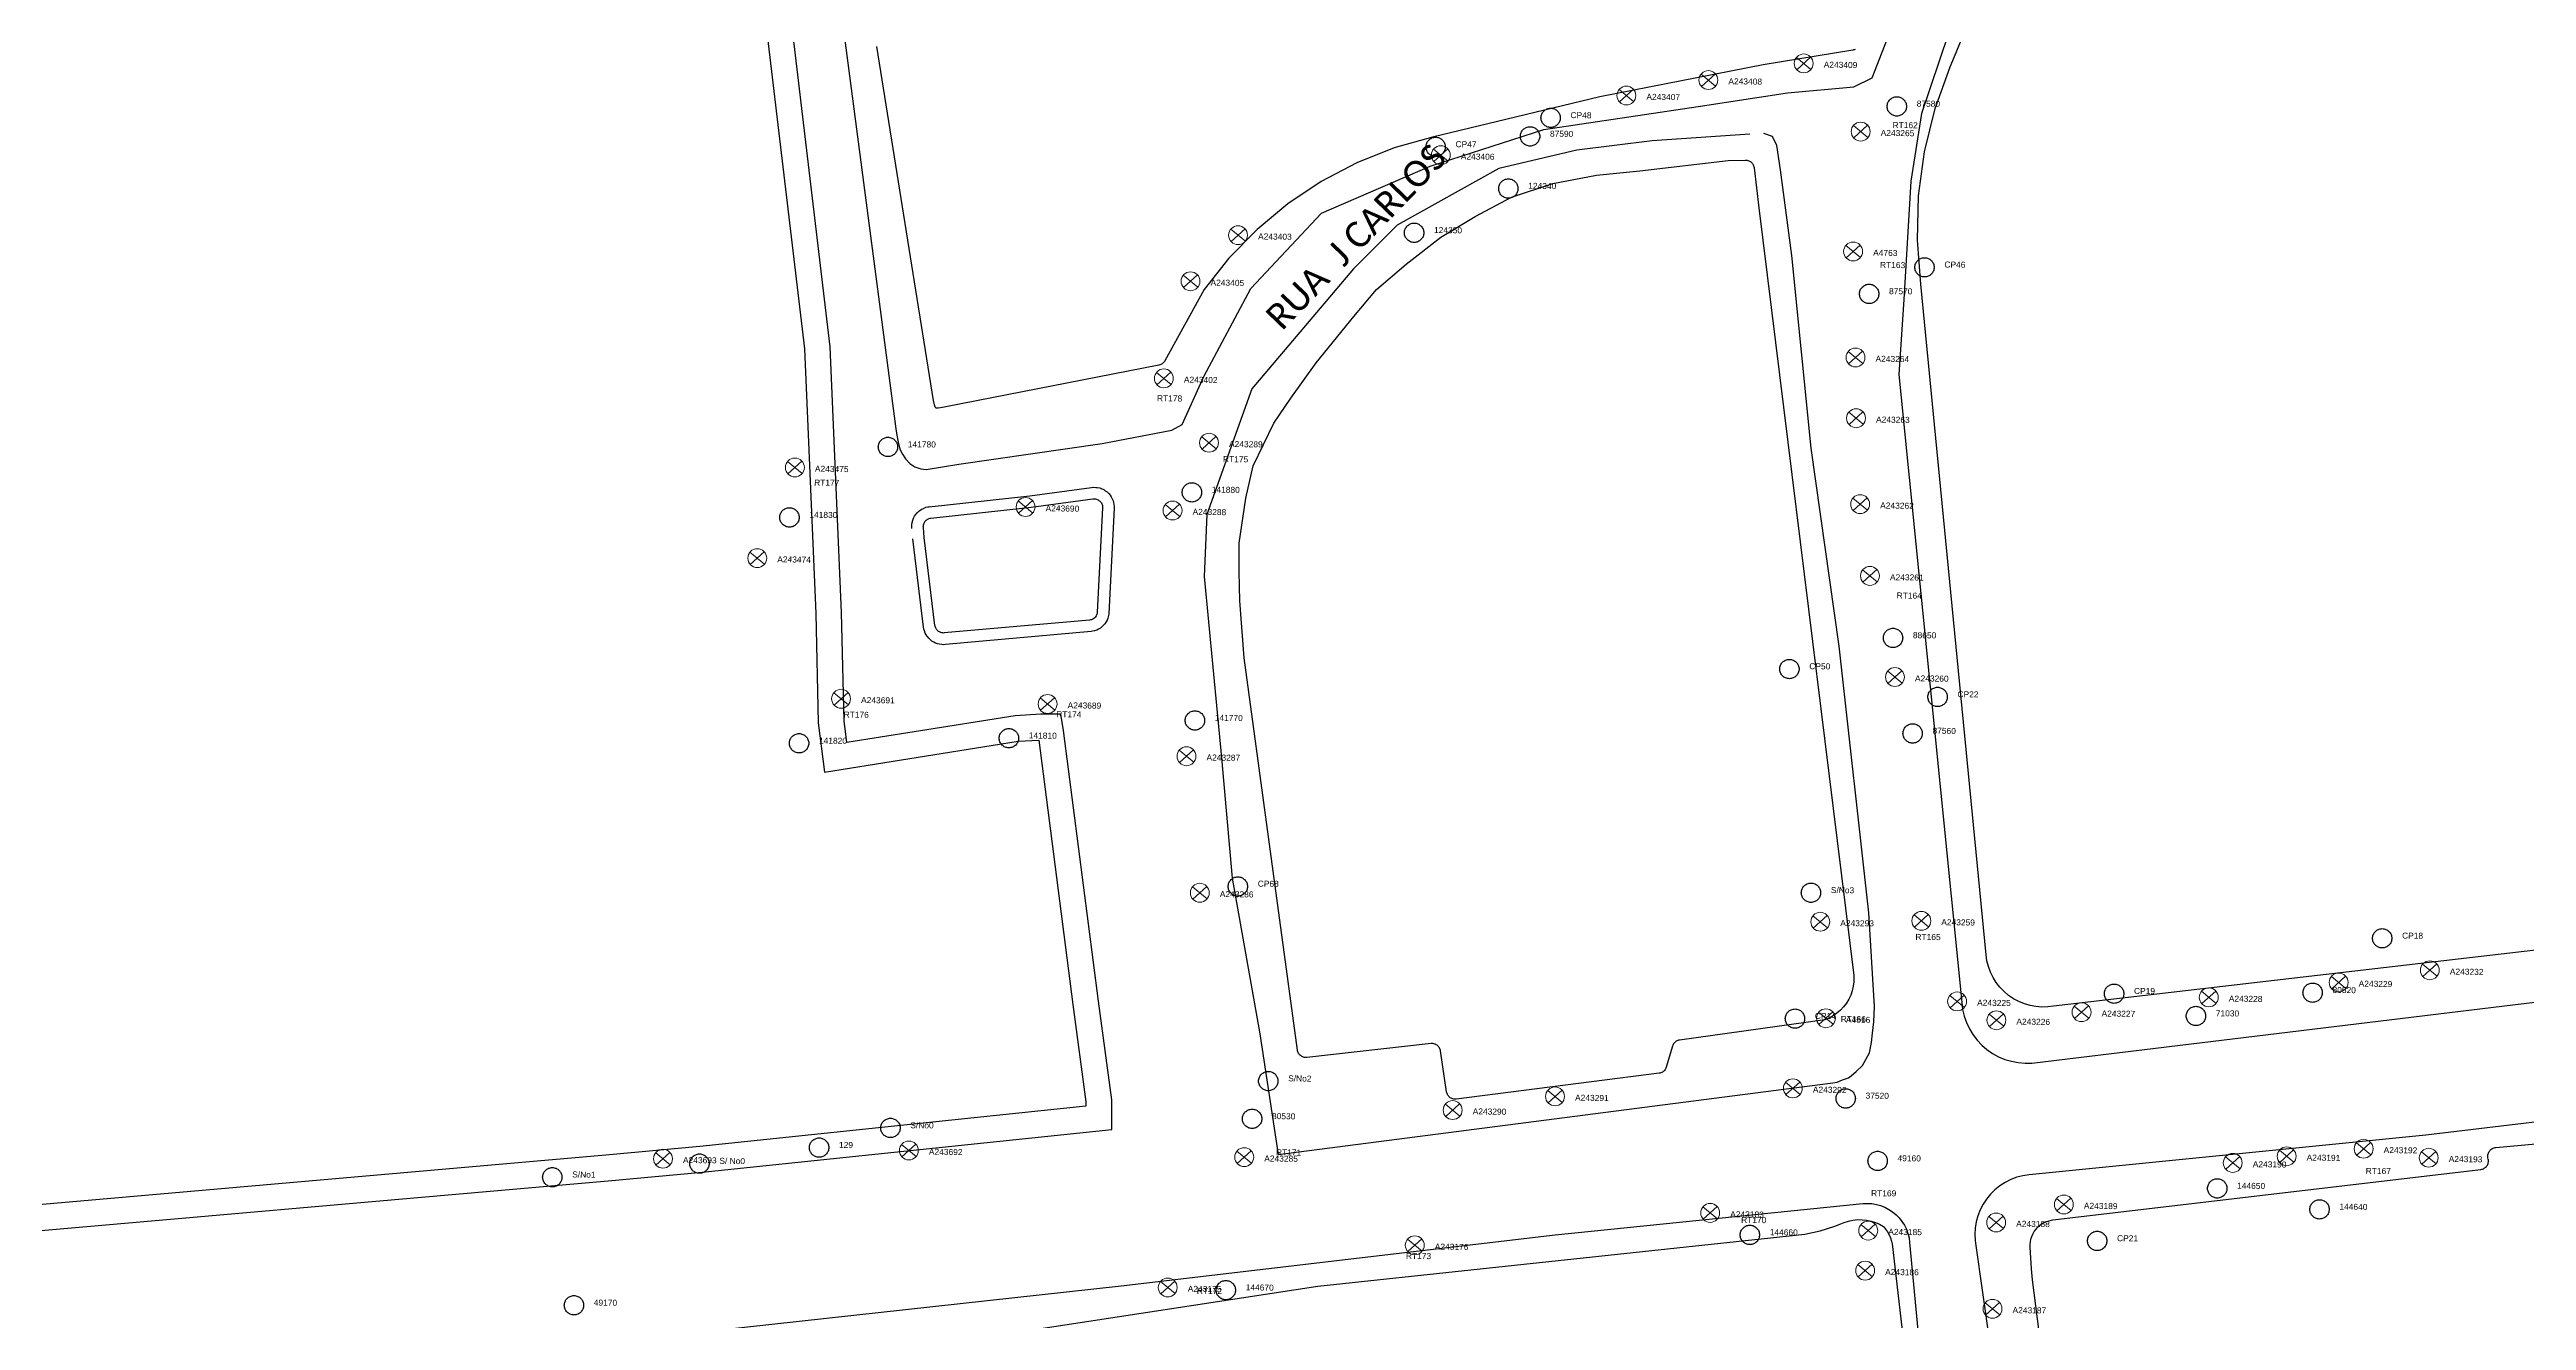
# Model space of a CAD drawing. Header units: millimetres. Extents: x 676447 to 689606, y 7455628 to 7463967.
# Drawn here: x 683550.8 to 683839, y 7459729.5 to 7459877.4 of the extents above; entities that cross this region are included whole.
import ezdxf

# ---------------------------------------------------------------- set-up
doc = ezdxf.new("R2010")
doc.units = ezdxf.units.MM
doc.header["$LTSCALE"] = 0.1
doc.header["$MEASUREMENT"] = 0
doc.linetypes.add('PHANTOM2', pattern=[1.25, 0.625, -0.125, 0.125, -0.125, 0.125, -0.125])
doc.layers.add('10.4-Postes', color=1, linetype='Continuous', lineweight=0)
for name, color, linetype in [('Caixas Subterrâneas', 5, 'Continuous'), ('LEGENDAS_INFRAESTRUTURAS', 7, 'Continuous'), ('MUB_MEIOFIO', 7, 'Continuous'), ('MUB_OBRA_ARTE', 7, 'Continuous'), ('MUB_QUADRAS', 7, 'Continuous'), ('MUB_SEGMENTO', 7, 'Continuous'), ('NOS_DE_INFRAESTRUTURA', 7, 'Continuous')]:
    doc.layers.add(name, color=color, linetype=linetype)
doc.styles.add('Legend', font='calibri.ttf')
doc.styles.get("Standard").update_dxf_attribs({"font": 'arial.ttf'})

# ---------------------------------------------------------------- blocks, each defined once
blk = doc.blocks.new('PTPT')
at = {"layer": '10.4-Postes', "color": 1, "linetype": 'PHANTOM2'}
for points in [[(-0.0000079, 0.0000104), (0.0000075, -0.000002)], [(0.000007, 0.0000109), (-0.0000074, -0.0000025)]]:
    blk.add_lwpolyline(points, dxfattribs=at)
at = {"layer": '10.4-Postes', "color": 1}
blk.add_circle((-0.0000002, 0.0000042), 0.00000987, dxfattribs=at)
blk = doc.blocks.new('MHMZ')
at = {"linetype": 'PHANTOM2'}
blk.add_circle((0, 0), 0.0000101, dxfattribs=at)

msp = doc.modelspace()

# ---------------------------------------------------------------- linework, layer by layer
at = {"layer": 'MUB_MEIOFIO', "color": 253, "linetype": 'Continuous'}
for points in [[(683460.39, 7459732.14), (683616.27, 7459745.77), (683626.79, 7459746.74), (683674.43, 7459751.73), (683674.43, 7459755.15), (683672.87, 7459766.67), (683668.82, 7459798.17), (683668.51, 7459800.04), (683666.17, 7459800.04), (683663.21, 7459799.88), (683643.6, 7459796.77), (683643.29, 7459799.26), (683642.98, 7459811.87), (683641.68, 7459842.81), (683634.72, 7459901.28)], [(683643.09, 7459880.57), (683649.3, 7459833.27), (683649.42, 7459832.52), (683649.58, 7459831.73), (683649.79, 7459830.91), (683650.07, 7459830.33), (683650.42, 7459829.76), (683650.92, 7459829.24), (683651.52, 7459828.83), (683652.2, 7459828.61), (683652.83, 7459828.55), (683656.64, 7459829.16), (683673.31, 7459831.57), (683681.42, 7459833.1), (683682.62, 7459833.77), (683685.15, 7459839.36), (683690.6, 7459849.6), (683698.85, 7459858.38), (683711.49, 7459863.83), (683724.69, 7459868.12), (683742.65, 7459870.78), (683753.06, 7459872.38), (683760.78, 7459873.05), (683762.91, 7459874.11), (683767.3, 7459885.42)], [(683771.75, 7459879.15), (683768.64, 7459869.98), (683767.39, 7459862.08), (683766.58, 7459848.32), (683766.01, 7459839.58), (683773.3, 7459766.87), (683773.32, 7459766.48), (683773.42, 7459765.69), (683773.6, 7459764.91), (683773.87, 7459764.16), (683774.21, 7459763.44), (683774.62, 7459762.76), (683775.11, 7459762.12), (683775.65, 7459761.54), (683776.26, 7459761.02), (683776.91, 7459760.57), (683777.61, 7459760.18), (683778.35, 7459759.87), (683779.11, 7459759.65), (683779.9, 7459759.5), (683780.69, 7459759.43), (683781.49, 7459759.45), (683858.53, 7459768.79)], [(683748.67, 7459867.56), (683737.3, 7459866.79), (683728.54, 7459865.71), (683719.47, 7459863.56), (683707.63, 7459856.96), (683702.56, 7459851.89), (683690.73, 7459837.9), (683685.5, 7459823.31), (683685.19, 7459816.08), (683687.19, 7459794.96), (683688.42, 7459780.98), (683691.65, 7459762.85), (683693.8, 7459748.82), (683758.33, 7459757.14), (683758.83, 7459757.21), (683759.44, 7459757.5), (683760.16, 7459757.73), (683760.46, 7459757.95), (683761.04, 7459758.48), (683761.78, 7459759.15), (683762.61, 7459760.64), (683762.82, 7459761.85), (683762.94, 7459762.92), (683763.09, 7459764.25), (683763.17, 7459766.04), (683762.5, 7459776.95), (683759.06, 7459807.96), (683755.8, 7459831), (683753.55, 7459853.44), (683752.22, 7459863.39), (683751.81, 7459866.23), (683751.31, 7459867.28), (683750.3, 7459867.65)], [(683651.17, 7459821.65), (683651.15, 7459821.88), (683651.17, 7459822.11), (683651.19, 7459822.35), (683651.28, 7459822.63), (683651.37, 7459822.87), (683651.49, 7459823.08), (683651.6, 7459823.25), (683651.77, 7459823.47), (683651.95, 7459823.63), (683651.95, 7459823.63), (683652.14, 7459823.8), (683652.35, 7459823.92), (683652.52, 7459824.01), (683652.81, 7459824.13), (683653.02, 7459824.17), (683653.17, 7459824.2), (683664.88, 7459825.47), (683672.08, 7459826.45), (683672.34, 7459826.47), (683672.57, 7459826.45), (683672.74, 7459826.44), (683673.04, 7459826.38), (683673.27, 7459826.28), (683673.49, 7459826.19), (683673.68, 7459826.06), (683673.88, 7459825.93), (683674.07, 7459825.73), (683674.23, 7459825.55), (683674.37, 7459825.34), (683674.49, 7459825.13), (683674.58, 7459824.89), (683674.65, 7459824.68), (683674.69, 7459824.45), (683674.72, 7459824.22), (683674.72, 7459824.04), (683674.09, 7459811.76), (683674.07, 7459811.68), (683674.06, 7459811.52), (683673.97, 7459811.24), (683673.88, 7459811), (683673.76, 7459810.79), (683673.62, 7459810.58), (683673.46, 7459810.4), (683673.33, 7459810.26), (683673.11, 7459810.07), (683672.87, 7459809.94), (683672.69, 7459809.85), (683672.43, 7459809.74), (683672.2, 7459809.7), (683672.03, 7459809.66), (683655.09, 7459808.17), (683654.9, 7459808.14), (683654.64, 7459808.17), (683654.4, 7459808.19), (683654.17, 7459808.26), (683653.93, 7459808.33), (683653.72, 7459808.45), (683653.71, 7459808.45), (683653.5, 7459808.57), (683653.31, 7459808.74), (683653.13, 7459808.9), (683652.96, 7459809.12), (683652.85, 7459809.29), (683652.73, 7459809.5), (683652.64, 7459809.74), (683652.57, 7459809.95), (683652.53, 7459810.17), (683651.28, 7459820.46)], [(683906.52, 7459760.53), (683827.33, 7459751.06), (683781.16, 7459746.45), (683780.43, 7459746.34), (683779.72, 7459746.15), (683779.04, 7459745.89), (683778.38, 7459745.56), (683777.77, 7459745.16), (683777.19, 7459744.71), (683776.67, 7459744.19), (683776.21, 7459743.62), (683775.81, 7459743.01), (683775.47, 7459742.36), (683775.21, 7459741.68), (683775.01, 7459740.97), (683774.89, 7459740.25), (683774.85, 7459739.52), (683774.89, 7459738.78), (683774.92, 7459738.49), (683776.56, 7459727.02)], [(683619.31, 7459727.36), (683675.51, 7459733.51), (683726, 7459739.44), (683761.83, 7459743.1), (683762.35, 7459743.12), (683762.87, 7459743.09), (683763.39, 7459743), (683763.89, 7459742.86), (683764.38, 7459742.67), (683764.84, 7459742.42), (683765.28, 7459742.13), (683765.68, 7459741.8), (683766.04, 7459741.42), (683766.37, 7459741.01), (683766.65, 7459740.57), (683766.88, 7459740.1), (683767.06, 7459739.61), (683767.19, 7459739.1), (683767.26, 7459738.58), (683768.43, 7459725.93)]]:
    msp.add_lwpolyline(points, dxfattribs=at)
at = {"layer": 'MUB_MEIOFIO', "linetype": 'Continuous'}
for points in [[(683460.39, 7459732.14), (683616.27, 7459745.77), (683626.79, 7459746.74), (683674.43, 7459751.73), (683674.43, 7459755.15), (683672.87, 7459766.67), (683668.82, 7459798.17), (683668.51, 7459800.04), (683666.17, 7459800.04), (683663.21, 7459799.88), (683643.6, 7459796.77), (683643.29, 7459799.26), (683642.98, 7459811.87), (683641.68, 7459842.81), (683634.72, 7459901.28)], [(683643.09, 7459880.57), (683649.3, 7459833.27), (683649.42, 7459832.52), (683649.58, 7459831.73), (683649.79, 7459830.91), (683650.07, 7459830.33), (683650.42, 7459829.76), (683650.92, 7459829.24), (683651.52, 7459828.83), (683652.2, 7459828.61), (683652.83, 7459828.55), (683656.64, 7459829.16), (683673.31, 7459831.57), (683681.42, 7459833.1), (683682.62, 7459833.77), (683685.15, 7459839.36), (683690.6, 7459849.6), (683698.85, 7459858.38), (683711.49, 7459863.83), (683724.69, 7459868.12), (683742.65, 7459870.78), (683753.06, 7459872.38), (683760.78, 7459873.05), (683762.91, 7459874.11), (683767.3, 7459885.42)], [(683771.75, 7459879.15), (683768.64, 7459869.98), (683767.39, 7459862.08), (683766.58, 7459848.32), (683766.01, 7459839.58), (683773.3, 7459766.87), (683773.32, 7459766.48), (683773.42, 7459765.69), (683773.6, 7459764.91), (683773.87, 7459764.16), (683774.21, 7459763.44), (683774.62, 7459762.76), (683775.11, 7459762.12), (683775.65, 7459761.54), (683776.26, 7459761.02), (683776.91, 7459760.57), (683777.61, 7459760.18), (683778.35, 7459759.87), (683779.11, 7459759.65), (683779.9, 7459759.5), (683780.69, 7459759.43), (683781.49, 7459759.45), (683858.53, 7459768.79)], [(683748.67, 7459867.56), (683737.3, 7459866.79), (683728.54, 7459865.71), (683719.47, 7459863.56), (683707.63, 7459856.96), (683702.56, 7459851.89), (683690.73, 7459837.9), (683685.5, 7459823.31), (683685.19, 7459816.08), (683687.19, 7459794.96), (683688.42, 7459780.98), (683691.65, 7459762.85), (683693.8, 7459748.82), (683758.33, 7459757.14), (683758.83, 7459757.21), (683759.44, 7459757.5), (683760.16, 7459757.73), (683760.46, 7459757.95), (683761.04, 7459758.48), (683761.78, 7459759.15), (683762.61, 7459760.64), (683762.82, 7459761.85), (683762.94, 7459762.92), (683763.09, 7459764.25), (683763.17, 7459766.04), (683762.5, 7459776.95), (683759.06, 7459807.96), (683755.8, 7459831), (683753.55, 7459853.44), (683752.22, 7459863.39), (683751.81, 7459866.23), (683751.31, 7459867.28), (683750.3, 7459867.65)], [(683651.17, 7459821.65), (683651.15, 7459821.88), (683651.17, 7459822.11), (683651.19, 7459822.35), (683651.28, 7459822.63), (683651.37, 7459822.87), (683651.49, 7459823.08), (683651.6, 7459823.25), (683651.77, 7459823.47), (683651.95, 7459823.63), (683651.95, 7459823.63), (683652.14, 7459823.8), (683652.35, 7459823.92), (683652.52, 7459824.01), (683652.81, 7459824.13), (683653.02, 7459824.17), (683653.17, 7459824.2), (683664.88, 7459825.47), (683672.08, 7459826.45), (683672.34, 7459826.47), (683672.57, 7459826.45), (683672.74, 7459826.44), (683673.04, 7459826.38), (683673.27, 7459826.28), (683673.49, 7459826.19), (683673.68, 7459826.06), (683673.88, 7459825.93), (683674.07, 7459825.73), (683674.23, 7459825.55), (683674.37, 7459825.34), (683674.49, 7459825.13), (683674.58, 7459824.89), (683674.65, 7459824.68), (683674.69, 7459824.45), (683674.72, 7459824.22), (683674.72, 7459824.04), (683674.09, 7459811.76), (683674.07, 7459811.68), (683674.06, 7459811.52), (683673.97, 7459811.24), (683673.88, 7459811), (683673.76, 7459810.79), (683673.62, 7459810.58), (683673.46, 7459810.4), (683673.33, 7459810.26), (683673.11, 7459810.07), (683672.87, 7459809.94), (683672.69, 7459809.85), (683672.43, 7459809.74), (683672.2, 7459809.7), (683672.03, 7459809.66), (683655.09, 7459808.17), (683654.9, 7459808.14), (683654.64, 7459808.17), (683654.4, 7459808.19), (683654.17, 7459808.26), (683653.93, 7459808.33), (683653.72, 7459808.45), (683653.71, 7459808.45), (683653.5, 7459808.57), (683653.31, 7459808.74), (683653.13, 7459808.9), (683652.96, 7459809.12), (683652.85, 7459809.29), (683652.73, 7459809.5), (683652.64, 7459809.74), (683652.57, 7459809.95), (683652.53, 7459810.17), (683651.28, 7459820.46)], [(683906.52, 7459760.53), (683827.33, 7459751.06), (683781.16, 7459746.45), (683780.43, 7459746.34), (683779.72, 7459746.15), (683779.04, 7459745.89), (683778.38, 7459745.56), (683777.77, 7459745.16), (683777.19, 7459744.71), (683776.67, 7459744.19), (683776.21, 7459743.62), (683775.81, 7459743.01), (683775.47, 7459742.36), (683775.21, 7459741.68), (683775.01, 7459740.97), (683774.89, 7459740.25), (683774.85, 7459739.52), (683774.89, 7459738.78), (683774.92, 7459738.49), (683776.56, 7459727.02)], [(683619.31, 7459727.36), (683675.51, 7459733.51), (683726, 7459739.44), (683761.83, 7459743.1), (683762.35, 7459743.12), (683762.87, 7459743.09), (683763.39, 7459743), (683763.89, 7459742.86), (683764.38, 7459742.67), (683764.84, 7459742.42), (683765.28, 7459742.13), (683765.68, 7459741.8), (683766.04, 7459741.42), (683766.37, 7459741.01), (683766.65, 7459740.57), (683766.88, 7459740.1), (683767.06, 7459739.61), (683767.19, 7459739.1), (683767.26, 7459738.58), (683768.43, 7459725.93)]]:
    msp.add_lwpolyline(points, dxfattribs=at)
at = {"layer": 'MUB_OBRA_ARTE', "linetype": 'Continuous'}
msp.add_lwpolyline([(683652.51, 7459821.78), (683652.5, 7459821.88), (683652.51, 7459821.98), (683652.52, 7459822.09), (683652.55, 7459822.19), (683652.59, 7459822.29), (683652.64, 7459822.38), (683652.7, 7459822.47), (683652.76, 7459822.55), (683652.84, 7459822.62), (683652.92, 7459822.69), (683653.01, 7459822.74), (683653.1, 7459822.79), (683653.2, 7459822.83), (683653.3, 7459822.85), (683653.39, 7459822.87), (683665.04, 7459824.13), (683672.24, 7459825.11), (683672.34, 7459825.12), (683672.44, 7459825.11), (683672.55, 7459825.1), (683672.65, 7459825.08), (683672.75, 7459825.04), (683672.84, 7459825), (683672.93, 7459824.94), (683673.02, 7459824.88), (683673.09, 7459824.81), (683673.16, 7459824.73), (683673.22, 7459824.64), (683673.27, 7459824.55), (683673.31, 7459824.45), (683673.34, 7459824.35), (683673.36, 7459824.25), (683673.37, 7459824.15), (683673.37, 7459824.07), (683672.75, 7459811.93), (683672.74, 7459811.88), (683672.73, 7459811.78), (683672.7, 7459811.68), (683672.66, 7459811.58), (683672.61, 7459811.49), (683672.55, 7459811.4), (683672.48, 7459811.32), (683672.41, 7459811.25), (683672.33, 7459811.18), (683672.24, 7459811.13), (683672.14, 7459811.08), (683672.04, 7459811.04), (683671.94, 7459811.02), (683671.84, 7459811), (683654.94, 7459809.51), (683654.87, 7459809.5), (683654.77, 7459809.51), (683654.66, 7459809.52), (683654.56, 7459809.55), (683654.46, 7459809.58), (683654.37, 7459809.63), (683654.28, 7459809.68), (683654.2, 7459809.75), (683654.12, 7459809.82), (683654.06, 7459809.9), (683654, 7459809.99), (683653.95, 7459810.08), (683653.91, 7459810.18), (683653.88, 7459810.28), (683653.86, 7459810.38), (683652.62, 7459820.6), (683652.51, 7459821.78)], dxfattribs=at)
at = {"layer": 'MUB_QUADRAS', "linetype": 'Continuous'}
for points in [[(683854.13, 7459774.22), (683783.98, 7459766.08), (683783.35, 7459766), (683782.65, 7459765.97), (683781.96, 7459766.02), (683781.28, 7459766.15), (683780.61, 7459766.34), (683779.96, 7459766.6), (683779.35, 7459766.93), (683778.78, 7459767.32), (683778.25, 7459767.77), (683777.76, 7459768.27), (683777.34, 7459768.82), (683776.97, 7459769.41), (683776.67, 7459770.03), (683776.43, 7459770.69), (683776.26, 7459771.36), (683776.17, 7459772.05), (683768.55, 7459850.09), (683768.16, 7459855.24), (683768.31, 7459860.4), (683769, 7459865.52), (683770.23, 7459870.54), (683771.97, 7459875.4), (683772.49, 7459876.61), (683809.38, 7459966.28)], [(683631.74, 7459900.96), (683638.69, 7459842.57), (683639.98, 7459811.77), (683640.29, 7459799.04), (683641.01, 7459793.32), (683663.53, 7459796.9), (683665.94, 7459797.02), (683669.9, 7459766.27), (683671.43, 7459754.95), (683671.43, 7459754.43), (683626.5, 7459749.73), (683616, 7459748.75), (683460.09, 7459735.13)], [(683760.93, 7459877.43), (683760.84, 7459877.39), (683760.74, 7459877.36), (683760.65, 7459877.34), (683750.2, 7459875.61), (683731.22, 7459871.9), (683711.76, 7459867.21), (683707.27, 7459865.95), (683702.93, 7459864.22), (683698.8, 7459862.05), (683694.92, 7459859.46), (683691.33, 7459856.47), (683688.07, 7459853.13), (683685.18, 7459849.47), (683680.61, 7459841.18), (683680.59, 7459841.15), (683680.53, 7459841.06), (683680.46, 7459840.98), (683680.39, 7459840.91), (683680.3, 7459840.84), (683680.22, 7459840.79), (683680.12, 7459840.74), (683680.02, 7459840.71), (683679.92, 7459840.68), (683655.12, 7459835.82), (683654.49, 7459835.69), (683654.22, 7459835.66), (683654.01, 7459835.68), (683653.87, 7459835.8), (683653.79, 7459836.04), (683653.68, 7459836.56), (683647.1, 7459877.76)], [(683689.35, 7459813.25), (683689.24, 7459816.65), (683689.24, 7459819.97), (683690.01, 7459825.2), (683690.87, 7459828.97), (683693.27, 7459833.94), (683695.28, 7459836.84), (683698.21, 7459840.93), (683702.58, 7459846.32), (683705.24, 7459849.49), (683708.67, 7459852.41), (683712.7, 7459855.58), (683716.73, 7459857.98), (683720.93, 7459860.21), (683725.76, 7459861.82), (683730.82, 7459862.77), (683735.88, 7459863.28), (683746.13, 7459864.49), (683748.14, 7459864.55), (683748.24, 7459864.54), (683748.35, 7459864.53), (683748.45, 7459864.5), (683748.55, 7459864.47), (683748.64, 7459864.42), (683748.73, 7459864.37), (683748.81, 7459864.31), (683748.89, 7459864.23), (683748.96, 7459864.16), (683749.02, 7459864.07), (683749.07, 7459863.98), (683749.11, 7459863.88), (683749.14, 7459863.78), (683749.16, 7459863.68), (683749.16, 7459863.66), (683749.72, 7459858.99), (683760.77, 7459769.64), (683760.78, 7459769.46), (683760.77, 7459768.92), (683760.7, 7459768.39), (683760.58, 7459767.86), (683760.4, 7459767.35), (683760.17, 7459766.87), (683759.9, 7459766.41), (683759.57, 7459765.98), (683759.2, 7459765.59), (683758.8, 7459765.24), (683758.36, 7459764.93), (683757.89, 7459764.67), (683757.39, 7459764.46), (683740.48, 7459762.12), (683740.38, 7459762.1), (683740.28, 7459762.07), (683740.18, 7459762.03), (683740.09, 7459761.98), (683740.01, 7459761.92), (683739.93, 7459761.85), (683739.86, 7459761.77), (683739.79, 7459761.69), (683739.74, 7459761.6), (683739.69, 7459761.51), (683739.66, 7459761.41), (683738.95, 7459758.97), (683738.95, 7459758.96), (683738.91, 7459758.86), (683738.87, 7459758.77), (683738.81, 7459758.68), (683738.75, 7459758.6), (683738.68, 7459758.52), (683738.6, 7459758.45), (683738.51, 7459758.39), (683738.42, 7459758.34), (683738.32, 7459758.31), (683738.22, 7459758.28), (683738.12, 7459758.26), (683714.5, 7459755.25), (683714.42, 7459755.25), (683714.31, 7459755.25), (683714.21, 7459755.26), (683714.11, 7459755.28), (683714.01, 7459755.32), (683713.91, 7459755.36), (683713.82, 7459755.41), (683713.74, 7459755.47), (683713.66, 7459755.55), (683713.59, 7459755.62), (683713.53, 7459755.71), (683713.48, 7459755.8), (683713.44, 7459755.9), (683713.41, 7459756), (683713.39, 7459756.1), (683712.68, 7459760.86), (683712.67, 7459760.92), (683712.64, 7459761.02), (683712.6, 7459761.12), (683712.56, 7459761.22), (683712.5, 7459761.3), (683712.43, 7459761.38), (683712.36, 7459761.46), (683712.28, 7459761.52), (683712.19, 7459761.58), (683712.1, 7459761.63), (683712, 7459761.66), (683711.9, 7459761.69), (683711.79, 7459761.71), (683711.69, 7459761.71), (683711.58, 7459761.71), (683697.14, 7459760.09), (683697.04, 7459760.08), (683696.93, 7459760.09), (683696.83, 7459760.1), (683696.73, 7459760.13), (683696.63, 7459760.17), (683696.54, 7459760.21), (683696.45, 7459760.27), (683696.37, 7459760.33), (683696.29, 7459760.41), (683696.22, 7459760.49), (683696.17, 7459760.58), (683696.12, 7459760.67), (683696.08, 7459760.77), (683696.05, 7459760.87), (683696.04, 7459760.95), (683689.84, 7459806.62), (683689.35, 7459813.25)], [(683781.28, 7459738.03), (683781.28, 7459738.35), (683781.31, 7459738.66), (683781.37, 7459738.97), (683781.47, 7459739.27), (683781.59, 7459739.55), (683781.75, 7459739.83), (683781.93, 7459740.08), (683782.14, 7459740.32), (683782.37, 7459740.53), (683782.62, 7459740.72), (683782.89, 7459740.88), (683783.18, 7459741.01), (683783.48, 7459741.1), (683783.78, 7459741.17), (683783.92, 7459741.19), (683833.72, 7459747.07), (683833.83, 7459747.08), (683833.93, 7459747.11), (683834.02, 7459747.15), (683834.12, 7459747.2), (683834.2, 7459747.26), (683834.28, 7459747.33), (683834.36, 7459747.4), (683834.42, 7459747.48), (683834.48, 7459747.57), (683834.52, 7459747.66), (683834.56, 7459747.76), (683834.59, 7459747.86), (683834.6, 7459747.97), (683834.61, 7459748.07), (683834.6, 7459748.18), (683834.59, 7459748.23), (683834.55, 7459748.45), (683834.54, 7459748.56), (683834.54, 7459748.66), (683834.55, 7459748.77), (683834.57, 7459748.87), (683834.6, 7459748.97), (683834.64, 7459749.07), (683834.69, 7459749.16), (683834.75, 7459749.24), (683834.82, 7459749.32), (683834.9, 7459749.39), (683834.98, 7459749.45), (683835.07, 7459749.51), (683835.17, 7459749.55), (683835.27, 7459749.59), (683835.37, 7459749.61), (683835.45, 7459749.62), (683848.1, 7459750.78)], [(683660.07, 7459727.63), (683698.42, 7459733.47), (683755.07, 7459739.55), (683756.84, 7459739.91), (683758.56, 7459740.46), (683759.25, 7459740.73), (683759.64, 7459740.9), (683760.15, 7459741.06), (683760.66, 7459741.17), (683761.19, 7459741.23), (683761.72, 7459741.22), (683762.25, 7459741.17), (683762.77, 7459741.06), (683763.27, 7459740.89), (683763.75, 7459740.68), (683764.21, 7459740.41), (683764.46, 7459740.11), (683764.69, 7459739.79), (683764.88, 7459739.45), (683765.03, 7459739.09), (683765.14, 7459738.72), (683765.21, 7459738.41), (683777.87, 7459628.94)], [(683787.56, 7459687.27), (683781.54, 7459734.23), (683781.43, 7459735.51), (683781.28, 7459738.03)]]:
    msp.add_lwpolyline(points, dxfattribs=at)

# ---------------------------------------------------------------- block references
at = {"layer": 'Caixas Subterrâneas', "color": 40}
for p, xscale, yscale, zscale, rotation in [((683725.49, 7459869.46), 111319.4907932736, 111319.4907932736, 111319.4907932736, 359.3007819211529), ((683765.77, 7459870.79), 111319.4907932735, 111319.4907932735, 111319.4907932735, 359.3006291260025), ((683712.11, 7459866.08), 111319.4907932736, 111319.4907932736, 111319.4907932736, 359.3008317501851), ((683723.1, 7459867.3), 111319.4907932736, 111319.4907932736, 111319.4907932736, 359.3007903277477), ((683720.57, 7459861.23), 111319.4907932736, 111319.4907932736, 111319.4907932736, 359.3007981039835), ((683709.61, 7459856.08), 111319.4907932736, 111319.4907932736, 111319.4907932736, 359.3008382110515), ((683768.99, 7459852.06), 111319.4907932736, 111319.4907932736, 111319.4907932736, 359.3006111334082), ((683762.55, 7459848.97), 111319.4907932736, 111319.4907932736, 111319.4907932736, 359.3006346525028), ((683648.39, 7459831.16), 111319.4907932736, 111319.4907932736, 111319.4907932736, 359.3010633901291), ((683683.75, 7459825.87), 111319.4907932736, 111319.4907932736, 111319.4907932736, 359.3009272792293), ((683636.93, 7459822.95), 111319.4907932736, 111319.4907932736, 111319.4907932736, 359.3011044887724), ((683765.33, 7459808.93), 111319.4907932735, 111319.4907932735, 111319.4907932735, 359.3006118105728), ((683753.27, 7459805.31), 111319.4907932735, 111319.4907932735, 111319.4907932735, 359.3006565747246), ((683770.51, 7459802.06), 111319.4907932736, 111319.4907932736, 111319.4907932736, 359.3005899990406), ((683638.05, 7459796.67), 111319.4907932735, 111319.4907932735, 111319.4907932735, 359.3010921505551), ((683662.46, 7459797.26), 111319.4907932735, 111319.4907932735, 111319.4907932735, 359.3009995178142), ((683684.1, 7459799.32), 111319.4907932736, 111319.4907932736, 111319.4907932736, 359.3009178182982), ((683767.61, 7459797.81), 111319.4907932736, 111319.4907932736, 111319.4907932736, 359.300599733507), ((683689.1, 7459780), 111319.4907932736, 111319.4907932736, 111319.4907932736, 359.3008928895821), ((683755.78, 7459779.27), 111319.4907932736, 111319.4907932736, 111319.4907932736, 359.3006390381728), ((683822.24, 7459773.97), 111319.4907932736, 111319.4907932736, 111319.4907932736, 359.3003846341459), ((683791.05, 7459767.52), 111319.4907932735, 111319.4907932735, 111319.4907932735, 359.3005012881073), ((683800.57, 7459764.93), 111319.4907932735, 111319.4907932735, 111319.4907932735, 359.3004642793939), ((683814.15, 7459767.64), 111319.4907932736, 111319.4907932736, 111319.4907932736, 359.300413458306), ((683753.92, 7459764.62), 111319.4907932735, 111319.4907932735, 111319.4907932735, 359.3006416345158), ((683692.64, 7459757.35), 111319.4907932735, 111319.4907932735, 111319.4907932735, 359.3008724962985), ((683759.82, 7459755.33), 111319.4907932735, 111319.4907932735, 111319.4907932735, 359.300616365166), ((683648.68, 7459751.9), 111319.4907932735, 111319.4907932735, 111319.4907932735, 359.3010380083673), ((683690.76, 7459752.96), 111319.4907932736, 111319.4907932736, 111319.4907932736, 359.300878297321), ((683626.46, 7459747.75), 111319.4907932736, 111319.4907932736, 111319.4907932736, 359.3011212448858), ((683640.38, 7459749.61), 111319.4907932736, 111319.4907932736, 111319.4907932736, 359.3010688727397), ((683763.54, 7459748.06), 111319.4907932736, 111319.4907932736, 111319.4907932736, 359.3005999598071), ((683609.34, 7459746.16), 111319.4907932736, 111319.4907932736, 111319.4907932736, 359.3011858850493), ((683803.05, 7459744.86), 111319.4907932735, 111319.4907932735, 111319.4907932735, 359.3004487123408), ((683814.95, 7459742.42), 111319.4907932735, 111319.4907932735, 111319.4907932735, 359.3004026982741), ((683748.67, 7459739.45), 111319.4907932736, 111319.4907932736, 111319.4907932736, 359.3006538865107), ((683789.08, 7459738.75), 111319.4907932736, 111319.4907932736, 111319.4907932736, 359.3004999607541), ((683611.86, 7459731.26), 111319.4907932735, 111319.4907932735, 111319.4907932735, 359.3011717553102), ((683687.7, 7459733.02), 111319.4907932735, 111319.4907932735, 111319.4907932735, 359.3008838335867)]:
    msp.add_blockref('MHMZ', p, dxfattribs=dict(at, xscale=xscale, yscale=yscale, zscale=zscale, rotation=rotation))
at = {"layer": 'NOS_DE_INFRAESTRUTURA', "color": 1}
for p, xscale, yscale, zscale, rotation in [((683754.95, 7459875.33), 111319.4907932736, 111319.4907932736, 111319.4907932736, 359.3006716554821), ((683734.32, 7459871.59), 111319.4907932736, 111319.4907932736, 111319.4907932736, 359.3007489856919), ((683743.86, 7459873.39), 111319.4907932735, 111319.4907932735, 111319.4907932735, 359.3007132379141), ((683761.58, 7459867.39), 111319.4907932735, 111319.4907932735, 111319.4907932735, 359.3006439923152), ((683712.73, 7459864.64), 111319.4907932735, 111319.4907932735, 111319.4907932735, 359.3008289606719), ((683689.14, 7459855.33), 111319.4907932736, 111319.4907932736, 111319.4907932736, 359.3009158148976), ((683760.7, 7459853.44), 111319.4907932736, 111319.4907932736, 111319.4907932736, 359.3006430874327), ((683683.61, 7459849.97), 111319.4907932736, 111319.4907932736, 111319.4907932736, 359.3009351958206), ((683760.98, 7459841.1), 111319.4907932736, 111319.4907932736, 111319.4907932736, 359.3006382426032), ((683680.51, 7459838.67), 111319.4907932736, 111319.4907932736, 111319.4907932736, 359.3009435484595), ((683761.04, 7459834.03), 111319.4907932736, 111319.4907932736, 111319.4907932736, 359.3006358455727), ((683685.76, 7459831.18), 111319.4907932735, 111319.4907932735, 111319.4907932735, 359.3009212787489), ((683637.58, 7459828.3), 111319.4907932736, 111319.4907932736, 111319.4907932736, 359.3011036441159), ((683664.42, 7459823.7), 111319.4907932736, 111319.4907932736, 111319.4907932736, 359.3010001591888), ((683681.52, 7459823.29), 111319.4907932736, 111319.4907932736, 111319.4907932736, 359.3009349988694), ((683761.52, 7459824.03), 111319.4907932736, 111319.4907932736, 111319.4907932736, 359.3006309342805), ((683633.2, 7459817.75), 111319.4907932736, 111319.4907932736, 111319.4907932736, 359.3011170525267), ((683762.66, 7459815.68), 111319.4907932735, 111319.4907932735, 111319.4907932735, 359.300624034161), ((683765.57, 7459803.91), 111319.4907932735, 111319.4907932735, 111319.4907932735, 359.3006093846289), ((683642.95, 7459801.38), 111319.4907932736, 111319.4907932736, 111319.4907932736, 359.3010749832279), ((683666.98, 7459800.77), 111319.4907932736, 111319.4907932736, 111319.4907932736, 359.3009833815823), ((683683.14, 7459794.69), 111319.4907932735, 111319.4907932735, 111319.4907932735, 359.3009200562063), ((683684.69, 7459778.8), 111319.4907932735, 111319.4907932735, 111319.4907932735, 359.3009093092211), ((683756.88, 7459775.43), 111319.4907932736, 111319.4907932736, 111319.4907932736, 359.3006336735268), ((683768.64, 7459775.53), 111319.4907932736, 111319.4907932736, 111319.4907932736, 359.3005890130577), ((683817.19, 7459768.36), 111319.4907932736, 111319.4907932736, 111319.4907932736, 359.3004021388182), ((683827.8, 7459769.78), 111319.4907932736, 111319.4907932736, 111319.4907932736, 359.3003622137393), ((683772.8, 7459766.16), 111319.4907932736, 111319.4907932736, 111319.4907932736, 359.300570290284), ((683787.28, 7459764.9), 111319.4907932736, 111319.4907932736, 111319.4907932736, 359.3005148295966), ((683802.08, 7459766.63), 111319.4907932735, 111319.4907932735, 111319.4907932735, 359.3004590789837), ((683757.54, 7459764.19), 111319.4907932735, 111319.4907932735, 111319.4907932735, 359.30062774585), ((683777.37, 7459763.96), 111319.4907932735, 111319.4907932735, 111319.4907932735, 359.3005522506293), ((683753.69, 7459756.04), 111319.4907932735, 111319.4907932735, 111319.4907932735, 359.3006398688966), ((683714.11, 7459753.51), 111319.4907932736, 111319.4907932736, 111319.4907932736, 359.3007896352218), ((683726.02, 7459755.1), 111319.4907932736, 111319.4907932736, 111319.4907932736, 359.3007448350356), ((683622.23, 7459747.85), 111319.4907932735, 111319.4907932735, 111319.4907932735, 359.3011373809155), ((683650.84, 7459748.81), 111319.4907932736, 111319.4907932736, 111319.4907932736, 359.3010288607463), ((683689.86, 7459748.03), 111319.4907932736, 111319.4907932736, 111319.4907932736, 359.3008802043119), ((683804.87, 7459747.36), 111319.4907932736, 111319.4907932736, 111319.4907932736, 359.3004425465764), ((683811.14, 7459748.13), 111319.4907932736, 111319.4907932736, 111319.4907932736, 359.3004189511207), ((683820.1, 7459749.01), 111319.4907932736, 111319.4907932736, 111319.4907932736, 359.3003851289682), ((683827.67, 7459747.96), 111319.4907932735, 111319.4907932735, 111319.4907932735, 359.3003560094521), ((683744.07, 7459741.54), 111319.4907932736, 111319.4907932736, 111319.4907932736, 359.3006720075463), ((683785.22, 7459742.52), 111319.4907932736, 111319.4907932736, 111319.4907932736, 359.3005158277866), ((683762.46, 7459739.48), 111319.4907932736, 111319.4907932736, 111319.4907932736, 359.3006014339154), ((683777.34, 7459740.43), 111319.4907932736, 111319.4907932736, 111319.4907932736, 359.3005451283649), ((683709.7, 7459737.77), 111319.4907932736, 111319.4907932736, 111319.4907932736, 359.3008016083311), ((683680.96, 7459732.86), 111319.4907932735, 111319.4907932735, 111319.4907932735, 359.3009093934), ((683762.1, 7459734.82), 111319.4907932736, 111319.4907932736, 111319.4907932736, 359.3006013829382), ((683776.92, 7459730.38), 111319.4907932735, 111319.4907932735, 111319.4907932735, 359.3005436393289)]:
    msp.add_blockref('PTPT', p, dxfattribs=dict(at, xscale=xscale, yscale=yscale, zscale=zscale, rotation=rotation))

# ---------------------------------------------------------------- texts
at = {"layer": 'LEGENDAS_INFRAESTRUTURAS', "color": 1}
for s, rotation, p in [('A243409', 359.3007, (683757.26, 7459875.3)), ('A243408', 359.3007, (683746.17, 7459873.37)), ('A243407', 359.3007, (683736.63, 7459871.56)), ('A243265', 359.3006, (683763.89, 7459867.36)), ('RT162', 359.3006, (683765.27, 7459868.28)), ('A243406', 359.3008, (683715.04, 7459864.62)), ('A243403', 359.3009, (683691.45, 7459855.31)), ('A4763', 359.3006, (683763.01, 7459853.41)), ('RT163', 359.3006, (683763.81, 7459852)), ('A243405', 359.3009, (683685.92, 7459849.94)), ('A243264', 359.3006, (683763.29, 7459841.07)), ('A243402', 359.3009, (683682.82, 7459838.64)), ('RT178', 359.3009, (683679.69, 7459836.48)), ('A243263', 359.3006, (683763.35, 7459834)), ('RT175', 359.3009, (683687.37, 7459829.4)), ('A243289', 359.3009, (683688.07, 7459831.15)), ('RT177', 359.3011, (683639.8, 7459826.66)), ('A243475', 359.3011, (683639.89, 7459828.27)), ('A243690', 359.301, (683666.73, 7459823.67)), ('A243288', 359.3009, (683683.83, 7459823.26)), ('A243262', 359.3006, (683763.83, 7459824)), ('A243474', 359.3011, (683635.51, 7459817.73)), ('A243261', 359.3006, (683764.97, 7459815.65)), ('RT164', 359.3006, (683765.75, 7459813.52)), ('A243260', 359.3006, (683767.88, 7459803.88)), ('A243691', 359.3011, (683645.26, 7459801.35)), ('A243689', 359.301, (683669.29, 7459800.74)), ('RT176', 359.3011, (683643.23, 7459799.66)), ('RT174', 359.301, (683667.96, 7459799.7)), ('A243287', 359.3009, (683685.45, 7459794.67)), ('A243286', 359.3009, (683687, 7459778.77)), ('A243293', 359.3006, (683759.19, 7459775.4)), ('A243259', 359.3006, (683770.94, 7459775.5)), ('RT165', 359.3006, (683767.93, 7459773.79)), ('A243229', 359.3004, (683819.5, 7459768.34)), ('A243232', 359.3004, (683830.11, 7459769.75)), ('A243225', 359.3006, (683775.11, 7459766.13)), ('A243228', 359.3005, (683804.39, 7459766.6)), ('RT166', 359.3006, (683759.24, 7459764.23)), ('A4516', 359.3006, (683759.85, 7459764.16)), ('A243226', 359.3005, (683779.68, 7459763.93)), ('A243227', 359.3005, (683789.59, 7459764.87)), ('A243291', 359.3007, (683728.33, 7459755.07)), ('A243292', 359.3006, (683756, 7459756.01)), ('A243290', 359.3008, (683716.42, 7459753.48)), ('A243692', 359.301, (683653.15, 7459748.78)), ('RT171', 359.3009, (683693.53, 7459748.72)), ('A243191', 359.3004, (683813.45, 7459748.1)), ('A243192', 359.3004, (683822.41, 7459748.98)), ('A243693', 359.3011, (683624.54, 7459747.82)), ('A243285', 359.3009, (683692.17, 7459748)), ('A243190', 359.3004, (683807.18, 7459747.33)), ('RT167', 359.3004, (683820.32, 7459746.55)), ('A243193', 359.3003, (683829.98, 7459747.94)), ('RT169', 359.3006, (683762.77, 7459743.96)), ('A243189', 359.3005, (683787.53, 7459742.49)), ('A243183', 359.3007, (683746.38, 7459741.51)), ('RT170', 359.3007, (683747.65, 7459740.85)), ('A243185', 359.3006, (683764.77, 7459739.46)), ('A243188', 359.3005, (683779.65, 7459740.4)), ('RT173', 359.3008, (683708.65, 7459736.66)), ('A243176', 359.3008, (683712.01, 7459737.74)), ('A243186', 359.3006, (683764.41, 7459734.79)), ('A243175', 359.3009, (683683.27, 7459732.83)), ('RT172', 359.3009, (683684.32, 7459732.59)), ('A243187', 359.3005, (683779.23, 7459730.35))]:
    msp.add_text(s, height=0.7, rotation=rotation, dxfattribs=at).set_placement(p)
at = {"layer": 'LEGENDAS_INFRAESTRUTURAS', "color": 5}
for s, rotation, p in [('CP48', 359.3008, (683727.8, 7459869.43)), ('87580', 359.3006, (683768.08, 7459870.77)), ('87590', 359.3008, (683725.41, 7459867.27)), ('CP47', 359.3008, (683714.42, 7459866.05)), ('124340', 359.3008, (683722.88, 7459861.2)), ('124350', 359.3008, (683711.92, 7459856.05)), ('CP46', 359.3006, (683771.3, 7459852.04)), ('87570', 359.3006, (683764.86, 7459848.94)), ('141780', 359.3011, (683650.7, 7459831.13)), ('141880', 359.3009, (683686.06, 7459825.84)), ('141830', 359.3011, (683639.24, 7459822.92)), ('88650', 359.3006, (683767.64, 7459808.9)), ('CP50', 359.3006, (683755.58, 7459805.29)), ('CP22', 359.3006, (683772.82, 7459802.03)), ('141810', 359.301, (683664.77, 7459797.23)), ('141770', 359.3009, (683686.41, 7459799.29)), ('87560', 359.3006, (683769.92, 7459797.78)), ('141820', 359.3011, (683640.36, 7459796.64)), ('CP68', 359.3009, (683691.41, 7459779.98)), ('S/No3', 359.3006, (683758.09, 7459779.24)), ('CP18', 359.3004, (683824.55, 7459773.94)), ('CP19', 359.3005, (683793.36, 7459767.5)), ('80520', 359.3004, (683816.46, 7459767.61)), ('CP14', 359.3006, (683756.23, 7459764.59)), ('71030', 359.3005, (683802.88, 7459764.9)), ('S/No2', 359.3009, (683694.95, 7459757.32)), ('37520', 359.3006, (683762.13, 7459755.31)), ('S/No0', 359.301, (683650.99, 7459751.87)), ('80530', 359.3009, (683693.07, 7459752.93)), ('129', 359.3011, (683642.69, 7459749.58)), ('S/No1', 359.3012, (683611.65, 7459746.14)), ('S/ No0', 359.3011, (683628.77, 7459747.72)), ('49160', 359.3006, (683765.85, 7459748.03)), ('144650', 359.3004, (683805.36, 7459744.83)), ('144640', 359.3004, (683817.26, 7459742.39)), ('144660', 359.3006, (683750.98, 7459739.42)), ('CP21', 359.3005, (683791.39, 7459738.72)), ('49170', 359.3012, (683614.16, 7459731.23)), ('144670', 359.3009, (683690.01, 7459733))]:
    msp.add_text(s, height=0.7, rotation=rotation, dxfattribs=at).set_placement(p)
at = {"layer": 'MUB_SEGMENTO', "color": 253, "style": 'Legend'}
msp.add_text('RUA  J CARLOS', height=3, rotation=46.0049, dxfattribs=at).set_placement((683694.24, 7459844.57))

doc.saveas('drawing.dxf')
